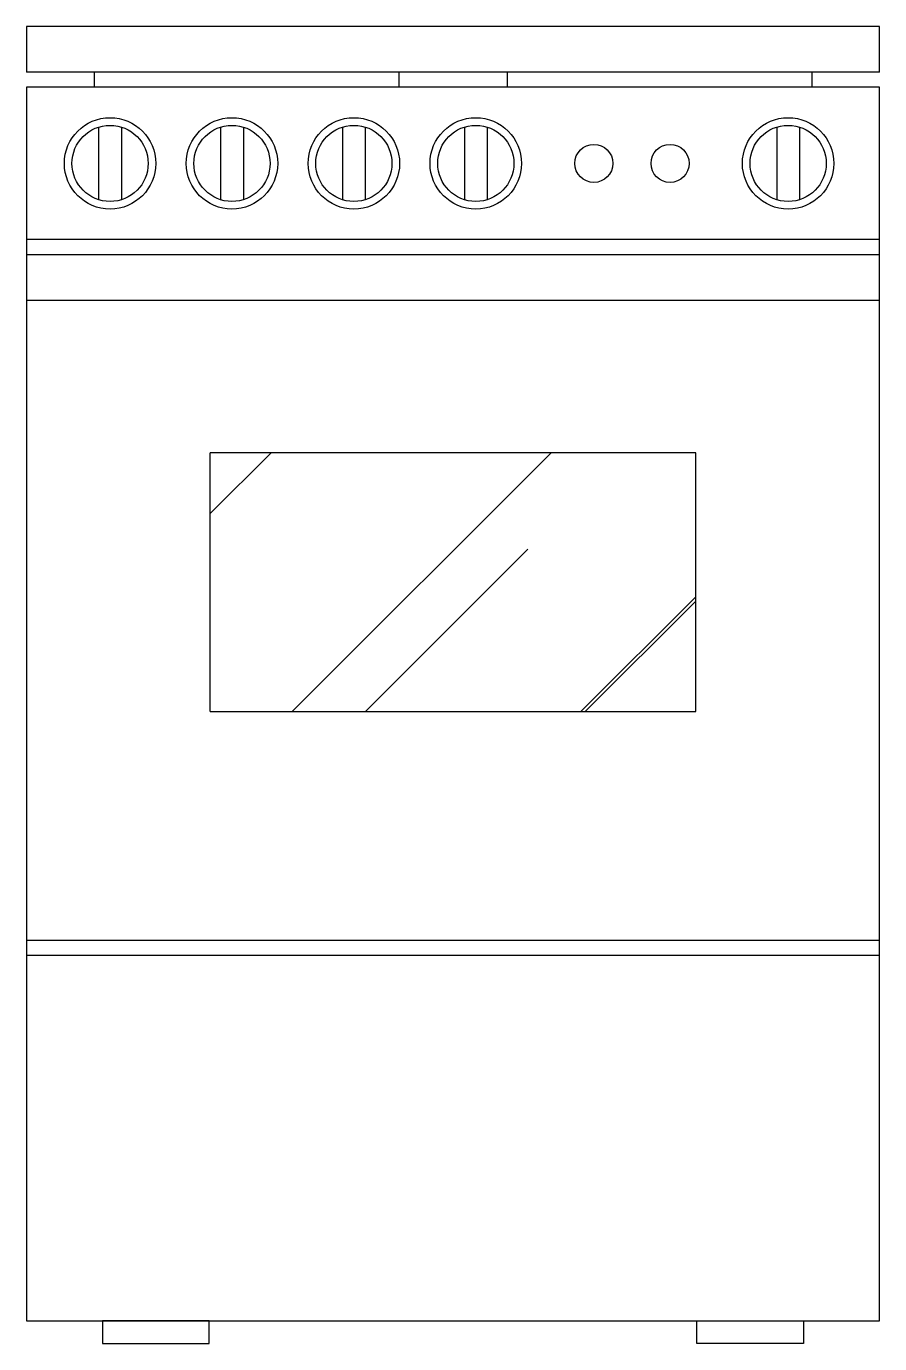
# Model space of a CAD drawing. Header units: millimetres. Extents: x -3021.561 to -3021.001, y 2887.878 to 2888.743.
import ezdxf

# ---------------------------------------------------------------- set-up
doc = ezdxf.new("R2010")
doc.units = ezdxf.units.MM
doc.header["$LTSCALE"] = 10
doc.layers.add('cozinha_fogões', color=2, linetype='Continuous')

msp = doc.modelspace()

# ---------------------------------------------------------------- hatches: boundary and pattern name
at = {"layer": 'cozinha_fogões'}
h = msp.add_hatch(dxfattribs=at)
h.set_pattern_fill('AR-RROOF', color=1, scale=0.2, angle=45, style=0)
h.set_pattern_definition([(45, (-2863.43439, 2781.45606), (0.16970563, 0.45254834), [3, -0.4, 1, -0.2]), (45, (-2863.317, 2781.71486), (-0.32951176, 0.04666905), [0.6, -0.066, 1.2, -0.15]), (45, (-2863.48388, 2781.64698), (0.64063874, 0.83014336), [1.6, -0.28, 0.8, -0.2])])
h.paths.add_polyline_path([(-3021.44036, 2888.4627), (-3021.44036, 2888.2927), (-3021.28104, 2888.2927), (-3021.28104, 2888.4627)])
h.paths.add_polyline_path([(-3021.28104, 2888.2927), (-3021.12172, 2888.2927), (-3021.12172, 2888.4627), (-3021.28104, 2888.4627)])

# ---------------------------------------------------------------- linework, layer by layer
for p, q in [((-3021.00104, 2888.7427), (-3021.56104, 2888.7427)), ((-3021.56104, 2888.7427), (-3021.56104, 2888.7127)), ((-3021.00104, 2888.7127), (-3021.00104, 2888.7427)), ((-3021.00104, 2888.7127), (-3021.56104, 2888.7127)), ((-3021.00104, 2888.7027), (-3021.56104, 2888.7027)), ((-3021.56104, 2888.7027), (-3021.56104, 2887.8927)), ((-3021.00104, 2887.8927), (-3021.00104, 2888.7027)), ((-3021.00104, 2888.5627), (-3021.56104, 2888.5627)), ((-3021.56104, 2888.1427), (-3021.00104, 2888.1427)), ((-3021.56104, 2888.1327), (-3021.00104, 2888.1327)), ((-3021.56104, 2887.8927), (-3021.00104, 2887.8927))]:
    msp.add_line(p, q, dxfattribs=at)
at = {"layer": 'cozinha_fogões', "color": 1}
for p, q in [((-3021.51657, 2888.7127), (-3021.51657, 2888.7027)), ((-3021.31657, 2888.7127), (-3021.31657, 2888.7027)), ((-3021.2455, 2888.7127), (-3021.2455, 2888.7027)), ((-3021.0455, 2888.7127), (-3021.0455, 2888.7027)), ((-3021.51359, 2888.67655), (-3021.51359, 2888.62885)), ((-3021.49859, 2888.67655), (-3021.49859, 2888.62885)), ((-3021.43359, 2888.67655), (-3021.43359, 2888.62885)), ((-3021.41859, 2888.67655), (-3021.41859, 2888.62885)), ((-3021.35359, 2888.67655), (-3021.35359, 2888.62885)), ((-3021.33859, 2888.67655), (-3021.33859, 2888.62885)), ((-3021.27359, 2888.67655), (-3021.27359, 2888.62885)), ((-3021.25859, 2888.67655), (-3021.25859, 2888.62885)), ((-3021.06859, 2888.67655), (-3021.06859, 2888.62885)), ((-3021.05359, 2888.67655), (-3021.05359, 2888.62885)), ((-3021.00104, 2888.6027), (-3021.56104, 2888.6027)), ((-3021.00104, 2888.5927), (-3021.56104, 2888.5927)), ((-3021.12172, 2888.4627), (-3021.44036, 2888.4627)), ((-3021.44036, 2888.2927), (-3021.44036, 2888.4627)), ((-3021.12172, 2888.2927), (-3021.12172, 2888.4627)), ((-3021.44036, 2888.2927), (-3021.12172, 2888.2927))]:
    msp.add_line(p, q, dxfattribs=at)
at = {"layer": 'cozinha_fogões'}
for points in [[(-3021.51104, 2887.8777), (-3021.44104, 2887.8777), (-3021.44104, 2887.8927), (-3021.51104, 2887.8927)], [(-3021.05104, 2887.8777), (-3021.12104, 2887.8777), (-3021.12104, 2887.8927), (-3021.05104, 2887.8927)]]:
    msp.add_lwpolyline(points, close=True, dxfattribs=at)
at = {"layer": 'cozinha_fogões', "color": 1}
for centre, radius in [((-3021.50609, 2888.6527), 0.03), ((-3021.50609, 2888.6527), 0.025), ((-3021.42609, 2888.6527), 0.03), ((-3021.42609, 2888.6527), 0.025), ((-3021.34609, 2888.6527), 0.03), ((-3021.34609, 2888.6527), 0.025), ((-3021.26609, 2888.6527), 0.03), ((-3021.26609, 2888.6527), 0.025), ((-3021.06109, 2888.6527), 0.03), ((-3021.06109, 2888.6527), 0.025), ((-3021.18859, 2888.6527), 0.0125), ((-3021.13859, 2888.6527), 0.0125)]:
    msp.add_circle(centre, radius, dxfattribs=at)

doc.saveas('drawing.dxf')
